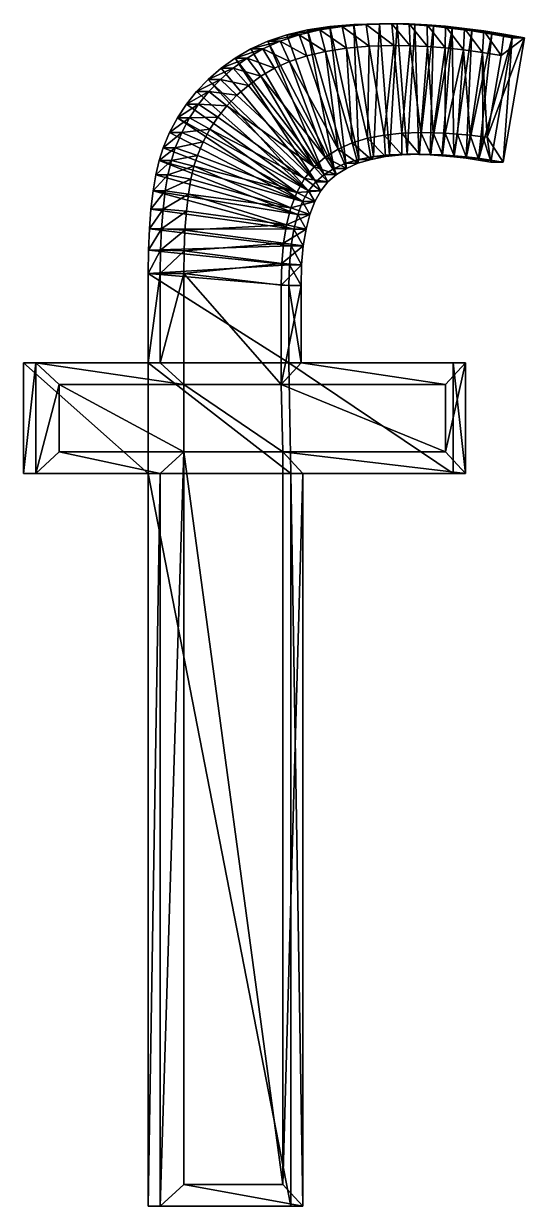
# Model space of a CAD drawing. Header units: metres. Extents: x -136 to 55, y -57 to 41.
# Drawn here: x -58.21 to -52.18, y -11.99 to 2.25 of the extents above; entities that cross this region are included whole.
import ezdxf

# ---------------------------------------------------------------- set-up
doc = ezdxf.new("R2010")
doc.units = ezdxf.units.M
doc.layers.get('0').update_dxf_attribs({"true_color": 0x57e057})

msp = doc.modelspace()

# ---------------------------------------------------------------- meshes
at = {"color": 74, "true_color": 0x58b11a}
mesh = msp.add_polyface(dxfattribs=at)
corners = [(-54.236, 2.24, -0.1), (-54.525, 2.215, -0.072), (-54.089, 2.24, 1.422), (-54.379, 2.215, 1.45), (-54.794, 2.172, -0.046), (-54.648, 2.172, 1.476), (-55.043, 2.113, -0.022), (-54.897, 2.113, 1.499), (-55.271, 2.037, 0), (-55.125, 2.037, 1.521), (-55.479, 1.944, 0.02), (-55.333, 1.944, 1.541), (-54.089, 2.24, 1.422), (-54.379, 2.215, 1.45), (-54.648, 2.172, 1.476), (-54.897, 2.113, 1.499), (-55.125, 2.037, 1.521), (-55.333, 1.944, 1.541), (-54.188, 0.567, 1.431), (-54.257, 0.814, 1.657), (-54.427, 0.739, 1.674), (-54.03, 0.615, 1.416), (-54.072, 0.87, 1.639), (-54.053, 1.978, 1.638), (-54.326, 1.954, 1.664), (-54.577, 1.915, 1.688), (-54.804, 1.861, 1.71), (-55.01, 1.792, 1.73), (-55.193, 1.711, 1.747), (-55.52, 1.834, 1.559), (-55.767, 1.259, 1.803), (-54.83, 0.383, 1.712), (-54.716, 0.526, 1.701), (-55.507, 1.505, 1.778), (-55.644, 1.386, 1.791), (-55.357, 1.615, 1.763), (-54.581, 0.643, 1.688), (-54.001, 0.649, -0.122), (-53.926, 2.248, -0.13), (-55.991, 1.577, 0.069), (-54.695, 0.343, -0.056), (-54.781, 0.236, -0.047), (-55.667, 1.834, 0.038), (-54.593, 0.432, -0.065), (-54.473, 0.506, -0.077), (-54.334, 0.567, -0.09), (-54.177, 0.615, -0.105)]
mesh.append_faces([[corners[k] for k in face] for face in [(22, 24, 19), (10, 43, 42), (8, 43, 10), (6, 44, 8), (4, 44, 6), (1, 45, 4), (0, 46, 1)]], dxfattribs={"vtx0": -1, "vtx1": -1, "color": 74})
mesh.append_faces([[corners[k] for k in face] for face in [(22, 23, 24), (30, 31, 32), (35, 32, 36), (27, 36, 20), (25, 20, 19), (37, 0, 38), (39, 40, 41), (42, 43, 40), (8, 44, 43), (4, 45, 44), (1, 46, 45)]], dxfattribs={"vtx0": -1, "vtx2": -1, "color": 74})
mesh.append_faces([[corners[k] for k in face] for face in [(0, 1, 2), (1, 4, 3), (4, 6, 5), (6, 8, 7), (8, 10, 9), (2, 3, 12), (3, 5, 13), (5, 7, 14), (7, 9, 15), (9, 11, 16), (18, 21, 19), (12, 13, 23), (13, 14, 24), (14, 15, 25), (15, 16, 26), (16, 17, 27), (17, 29, 28)]], dxfattribs={"vtx1": -1, "color": 74})
mesh.append_faces([[corners[k] for k in face] for face in [(33, 34, 32), (35, 33, 32), (28, 35, 36), (27, 28, 36), (26, 27, 20), (25, 26, 20), (24, 25, 19), (37, 46, 0)]], dxfattribs={"vtx1": -1, "vtx2": -1, "color": 74})
mesh.append_faces([[corners[k] for k in face] for face in [(1, 3, 2), (4, 5, 3), (6, 7, 5), (8, 9, 7), (10, 11, 9), (3, 13, 12), (5, 14, 13), (7, 15, 14), (9, 16, 15), (11, 17, 16), (18, 19, 20), (21, 22, 19), (13, 24, 23), (14, 25, 24), (15, 26, 25), (16, 27, 26), (17, 28, 27)]], dxfattribs={"vtx2": -1, "color": 74})
mesh = msp.add_polyface(dxfattribs=at)
corners = [(-53.806, 0.669, -0.141), (-53.66, 0.669, 1.38), (-53.854, 0.649, 1.399), (-53.593, 0.676, -0.162), (-53.447, 0.676, 1.36), (-53.456, 0.674, -0.175), (-53.31, 0.674, 1.347), (-53.317, 0.668, -0.188), (-53.171, 0.668, 1.333), (-53.176, 0.659, -0.202), (-53.279, 2.217, -0.192), (-53.501, 2.234, -0.17), (-53.132, 2.217, 1.33), (-53.354, 2.234, 1.351), (-53.716, 2.245, -0.15), (-53.57, 2.245, 1.372), (-53.926, 2.248, -0.13), (-53.779, 2.248, 1.392), (-54.236, 2.24, -0.1), (-54.089, 2.24, 1.422), (-53.66, 0.669, 1.38), (-53.854, 0.649, 1.399), (-53.447, 0.676, 1.36), (-53.31, 0.674, 1.347), (-53.354, 2.234, 1.351), (-53.132, 2.217, 1.33), (-53.57, 2.245, 1.372), (-53.779, 2.248, 1.392), (-54.089, 2.24, 1.422), (-54.03, 0.615, 1.416), (-54.072, 0.87, 1.639), (-53.872, 0.908, 1.62), (-53.657, 0.931, 1.599), (-53.428, 0.938, 1.577), (-53.282, 0.936, 1.563), (-53.171, 0.668, 1.333), (-53.35, 1.973, 1.57), (-53.136, 1.956, 1.549), (-53.557, 1.983, 1.59), (-53.757, 1.986, 1.609), (-54.053, 1.978, 1.638), (-54.001, 0.649, -0.122)]
mesh.append_faces([[corners[k] for k in face] for face in [(5, 10, 7), (3, 11, 5), (0, 14, 3), (41, 16, 0)]], dxfattribs={"vtx0": -1, "vtx1": -1, "color": 74})
mesh.append_faces([[corners[k] for k in face] for face in [(34, 37, 36), (33, 36, 38), (32, 38, 39), (31, 39, 40), (5, 11, 10), (3, 14, 11), (0, 16, 14)]], dxfattribs={"vtx0": -1, "vtx2": -1, "color": 74})
mesh.append_faces([[corners[k] for k in face] for face in [(0, 3, 1), (3, 5, 4), (5, 7, 6), (7, 9, 8), (10, 11, 12), (11, 14, 13), (14, 16, 15), (16, 18, 17), (1, 4, 20), (4, 6, 22), (6, 8, 23), (13, 15, 24), (15, 17, 26), (17, 19, 27), (29, 21, 30), (21, 20, 31), (20, 22, 32), (22, 23, 33), (23, 35, 34), (24, 26, 36), (26, 27, 38), (27, 28, 39)]], dxfattribs={"vtx1": -1, "color": 74})
mesh.append_faces([[corners[k] for k in face] for face in [(33, 34, 36), (32, 33, 38), (31, 32, 39), (30, 31, 40)]], dxfattribs={"vtx1": -1, "vtx2": -1, "color": 74})
mesh.append_faces([[corners[k] for k in face] for face in [(0, 1, 2), (3, 4, 1), (5, 6, 4), (7, 8, 6), (11, 13, 12), (14, 15, 13), (16, 17, 15), (18, 19, 17), (1, 20, 21), (4, 22, 20), (6, 23, 22), (13, 24, 25), (15, 26, 24), (17, 27, 26), (19, 28, 27), (21, 31, 30), (20, 32, 31), (22, 33, 32), (23, 34, 33), (24, 36, 37), (26, 38, 36), (27, 39, 38), (28, 40, 39)]], dxfattribs={"vtx2": -1, "color": 74})
mesh = msp.add_polyface(dxfattribs=at)
corners = [(-52.586, 0.581, -0.259), (-52.33, 2.077, -0.283), (-52.44, 0.581, 1.263), (-52.183, 2.077, 1.238), (-52.576, 2.122, -0.259), (-52.43, 2.122, 1.262), (-52.817, 2.161, -0.236), (-52.67, 2.161, 1.285), (-53.051, 2.192, -0.214), (-52.904, 2.192, 1.308), (-53.279, 2.217, -0.192), (-53.132, 2.217, 1.33), (-53.171, 0.668, 1.333), (-53.171, 0.668, 1.333), (-53.31, 0.674, 1.347), (-53.029, 0.659, 1.32), (-52.44, 0.581, 1.263), (-52.183, 2.077, 1.238), (-52.43, 2.122, 1.262), (-52.67, 2.161, 1.285), (-52.904, 2.192, 1.308), (-53.132, 2.217, 1.33), (-53.354, 2.234, 1.351), (-53.135, 0.93, 1.549), (-53.282, 0.936, 1.563), (-53.029, 0.659, 1.32), (-52.987, 0.92, 1.535), (-52.885, 0.645, 1.306), (-52.837, 0.906, 1.52), (-52.739, 0.628, 1.292), (-52.684, 0.887, 1.506), (-52.591, 0.606, 1.277), (-52.632, 0.88, 1.501), (-52.463, 1.866, 1.485), (-52.687, 1.902, 1.506), (-52.915, 1.932, 1.528), (-53.136, 1.956, 1.549), (-53.354, 2.234, 1.351), (-52.737, 0.606, -0.244), (-52.886, 0.628, -0.23), (-53.032, 0.645, -0.216), (-53.176, 0.659, -0.202), (-53.317, 0.668, -0.188)]
mesh.append_faces([[corners[k] for k in face] for face in [(31, 16, 32), (17, 18, 33)]], dxfattribs={"color": 74})
mesh.append_faces([[corners[k] for k in face] for face in [(38, 1, 0)]], dxfattribs={"vtx0": -1, "color": 74})
mesh.append_faces([[corners[k] for k in face] for face in [(39, 4, 38), (40, 6, 39), (41, 8, 40), (42, 8, 41)]], dxfattribs={"vtx0": -1, "vtx1": -1, "color": 74})
mesh.append_faces([[corners[k] for k in face] for face in [(28, 34, 35), (23, 35, 36), (38, 4, 1), (39, 6, 4), (40, 8, 6), (42, 10, 8)]], dxfattribs={"vtx0": -1, "vtx2": -1, "color": 74})
mesh.append_faces([[corners[k] for k in face] for face in [(0, 1, 2), (1, 4, 3), (4, 6, 5), (6, 8, 7), (8, 10, 9), (12, 15, 13), (2, 3, 16), (3, 5, 17), (5, 7, 18), (7, 9, 19), (9, 11, 20), (11, 22, 21), (13, 25, 23), (25, 27, 26), (27, 29, 28), (29, 31, 30), (16, 17, 32), (18, 19, 33), (19, 20, 34), (20, 21, 35), (21, 37, 36)]], dxfattribs={"vtx1": -1, "color": 74})
mesh.append_faces([[corners[k] for k in face] for face in [(30, 32, 34), (28, 30, 34), (26, 28, 35), (23, 26, 35), (24, 23, 36)]], dxfattribs={"vtx1": -1, "vtx2": -1, "color": 74})
mesh.append_faces([[corners[k] for k in face] for face in [(1, 3, 2), (4, 5, 3), (6, 7, 5), (8, 9, 7), (10, 11, 9), (12, 13, 14), (3, 17, 16), (5, 18, 17), (7, 19, 18), (9, 20, 19), (11, 21, 20), (13, 23, 24), (25, 26, 23), (27, 28, 26), (29, 30, 28), (31, 32, 30), (17, 33, 32), (19, 34, 33), (20, 35, 34), (21, 36, 35), (32, 33, 34)]], dxfattribs={"vtx2": -1, "color": 74})
mesh = msp.add_polyface(dxfattribs=at)
corners = [(-55.479, 1.944, 0.02), (-55.667, 1.834, 0.038), (-55.333, 1.944, 1.541), (-55.52, 1.834, 1.559), (-55.836, 1.711, 0.054), (-55.69, 1.711, 1.576), (-55.991, 1.577, 0.069), (-55.844, 1.577, 1.591), (-56.13, 1.433, 0.083), (-55.983, 1.433, 1.604), (-56.253, 1.279, 0.095), (-56.107, 1.279, 1.616), (-56.362, 1.114, 0.105), (-56.215, 1.114, 1.626), (-56.455, 0.939, 0.114), (-56.309, 0.939, 1.635), (-56.533, 0.754, 0.121), (-56.387, 0.754, 1.643), (-56.581, 0.602, 0.126), (-55.333, 1.944, 1.541), (-55.52, 1.834, 1.559), (-55.69, 1.711, 1.576), (-55.844, 1.577, 1.591), (-55.983, 1.433, 1.604), (-56.107, 1.279, 1.616), (-56.215, 1.114, 1.626), (-56.309, 0.939, 1.635), (-56.387, 0.754, 1.643), (-56.434, 0.602, 1.648), (-55.357, 1.615, 1.763), (-55.193, 1.711, 1.747), (-55.507, 1.505, 1.778), (-55.644, 1.386, 1.791), (-55.767, 1.259, 1.803), (-55.875, 1.124, 1.813), (-55.97, 0.98, 1.822), (-56.052, 0.826, 1.83), (-56.121, 0.663, 1.837), (-56.434, 0.602, 1.648), (-54.922, 0.217, 1.721), (-54.83, 0.383, 1.712), (-54.716, 0.526, 1.701), (-54.853, 0.106, -0.04), (-54.781, 0.236, -0.047), (-54.695, 0.343, -0.056)]
mesh.append_faces([[corners[k] for k in face] for face in [(12, 42, 14), (10, 43, 12), (8, 43, 10), (6, 43, 8), (4, 44, 6), (1, 44, 4)]], dxfattribs={"vtx0": -1, "vtx1": -1, "color": 74})
mesh.append_faces([[corners[k] for k in face] for face in [(0, 1, 2), (1, 4, 3), (4, 6, 5), (6, 8, 7), (8, 10, 9), (10, 12, 11), (12, 14, 13), (14, 16, 15), (16, 18, 17), (2, 3, 19), (3, 5, 20), (5, 7, 21), (7, 9, 22), (9, 11, 23), (11, 13, 24), (13, 15, 25), (15, 17, 26), (17, 28, 27), (20, 21, 29), (21, 22, 31), (22, 23, 32), (23, 24, 33), (24, 25, 34), (25, 26, 35), (26, 27, 36), (27, 38, 37)]], dxfattribs={"vtx1": -1, "color": 74})
mesh.append_faces([[corners[k] for k in face] for face in [(35, 36, 39), (34, 35, 40), (33, 34, 40), (32, 33, 41)]], dxfattribs={"vtx1": -1, "vtx2": -1, "color": 74})
mesh.append_faces([[corners[k] for k in face] for face in [(1, 3, 2), (4, 5, 3), (6, 7, 5), (8, 9, 7), (10, 11, 9), (12, 13, 11), (14, 15, 13), (16, 17, 15), (3, 20, 19), (5, 21, 20), (7, 22, 21), (9, 23, 22), (11, 24, 23), (13, 25, 24), (15, 26, 25), (17, 27, 26), (20, 29, 30), (21, 31, 29), (22, 32, 31), (23, 33, 32), (24, 34, 33), (25, 35, 34), (26, 36, 35), (27, 37, 36)]], dxfattribs={"vtx2": -1, "color": 74})
mesh = msp.add_polyface(dxfattribs=at)
corners = [(-54.959, -0.227, -0.03), (-54.812, -0.227, 1.491), (-54.845, -0.428, 1.494), (-54.912, -0.049, -0.035), (-54.766, -0.049, 1.487), (-54.853, 0.106, -0.04), (-56.581, 0.602, 0.126), (-56.434, 0.602, 1.648), (-56.387, 0.754, 1.643), (-56.621, 0.428, 0.13), (-56.475, 0.428, 1.651), (-56.654, 0.234, 0.133), (-56.508, 0.234, 1.655), (-56.68, 0.017, 0.136), (-56.534, 0.017, 1.657), (-56.698, -0.22, 0.137), (-56.552, -0.22, 1.659), (-54.812, -0.227, 1.491), (-54.845, -0.428, 1.494), (-56.434, 0.602, 1.648), (-56.387, 0.754, 1.643), (-56.475, 0.428, 1.651), (-56.508, 0.234, 1.655), (-56.534, 0.017, 1.657), (-56.552, -0.22, 1.659), (-56.563, -0.479, 1.66), (-55.047, -0.172, 1.733), (-55.083, -0.396, 1.737), (-54.766, -0.049, 1.487), (-54.994, 0.032, 1.728), (-54.707, 0.106, 1.481), (-54.922, 0.217, 1.721), (-54.634, 0.236, 1.474), (-54.83, 0.383, 1.712), (-56.162, 0.533, 1.841), (-56.121, 0.663, 1.837), (-56.198, 0.376, 1.844), (-56.229, 0.196, 1.847), (-56.253, -0.008, 1.849), (-56.271, -0.236, 1.851), (-56.052, 0.826, 1.83), (-55.97, 0.98, 1.822), (-54.991, -0.428, -0.027), (-56.533, 0.754, 0.121), (-56.455, 0.939, 0.114), (-56.362, 1.114, 0.105), (-54.781, 0.236, -0.047)]
mesh.append_faces([[corners[k] for k in face] for face in [(13, 0, 15), (11, 0, 13), (9, 3, 11), (6, 3, 9), (43, 5, 6), (44, 5, 43)]], dxfattribs={"vtx0": -1, "vtx1": -1, "color": 74})
mesh.append_faces([[corners[k] for k in face] for face in [(39, 27, 26), (37, 26, 29), (34, 29, 31), (41, 31, 33), (15, 0, 42), (11, 3, 0), (6, 5, 3), (45, 46, 5)]], dxfattribs={"vtx0": -1, "vtx2": -1, "color": 74})
mesh.append_faces([[corners[k] for k in face] for face in [(0, 3, 1), (3, 5, 4), (6, 9, 7), (9, 11, 10), (11, 13, 12), (13, 15, 14), (1, 4, 17), (7, 10, 19), (10, 12, 21), (12, 14, 22), (14, 16, 23), (16, 25, 24), (17, 28, 26), (28, 30, 29), (19, 21, 34), (21, 22, 36), (22, 23, 37), (23, 24, 38)]], dxfattribs={"vtx1": -1, "color": 74})
mesh.append_faces([[corners[k] for k in face] for face in [(38, 39, 26), (37, 38, 26), (36, 37, 29), (34, 36, 29), (35, 34, 31), (40, 35, 31)]], dxfattribs={"vtx1": -1, "vtx2": -1, "color": 74})
mesh.append_faces([[corners[k] for k in face] for face in [(0, 1, 2), (3, 4, 1), (6, 7, 8), (9, 10, 7), (11, 12, 10), (13, 14, 12), (15, 16, 14), (1, 17, 18), (7, 19, 20), (10, 21, 19), (12, 22, 21), (14, 23, 22), (16, 24, 23), (17, 26, 27), (28, 29, 26), (30, 31, 29), (32, 33, 31), (19, 34, 35), (21, 36, 34), (22, 37, 36), (23, 38, 37), (24, 39, 38)]], dxfattribs={"vtx2": -1, "color": 74})
mesh = msp.add_polyface(dxfattribs=at)
corners = [(-54.853, 0.106, -0.04), (-54.707, 0.106, 1.481), (-54.766, -0.049, 1.487), (-54.781, 0.236, -0.047), (-54.634, 0.236, 1.474), (-54.695, 0.343, -0.056), (-54.548, 0.343, 1.466), (-54.593, 0.432, -0.065), (-54.447, 0.432, 1.456), (-54.473, 0.506, -0.077), (-54.327, 0.506, 1.445), (-54.334, 0.567, -0.09), (-54.188, 0.567, 1.431), (-54.177, 0.615, -0.105), (-54.03, 0.615, 1.416), (-54.001, 0.649, -0.122), (-53.854, 0.649, 1.399), (-53.806, 0.669, -0.141), (-53.176, 0.659, -0.202), (-53.029, 0.659, 1.32), (-53.171, 0.668, 1.333), (-53.032, 0.645, -0.216), (-52.885, 0.645, 1.306), (-52.886, 0.628, -0.23), (-52.739, 0.628, 1.292), (-52.737, 0.606, -0.244), (-52.591, 0.606, 1.277), (-52.586, 0.581, -0.259), (-52.44, 0.581, 1.263), (-54.766, -0.049, 1.487), (-54.812, -0.227, 1.491), (-54.707, 0.106, 1.481), (-54.634, 0.236, 1.474), (-54.548, 0.343, 1.466), (-54.447, 0.432, 1.456), (-54.327, 0.506, 1.445), (-54.188, 0.567, 1.431), (-54.03, 0.615, 1.416), (-53.854, 0.649, 1.399), (-53.66, 0.669, 1.38), (-53.029, 0.659, 1.32), (-53.171, 0.668, 1.333), (-52.885, 0.645, 1.306), (-52.739, 0.628, 1.292), (-52.591, 0.606, 1.277), (-52.44, 0.581, 1.263), (-54.922, 0.217, 1.721), (-54.83, 0.383, 1.712), (-54.716, 0.526, 1.701), (-54.581, 0.643, 1.688), (-54.427, 0.739, 1.674)]
mesh.append_faces([[corners[k] for k in face] for face in [(0, 3, 1), (3, 5, 4), (5, 7, 6), (7, 9, 8), (9, 11, 10), (11, 13, 12), (13, 15, 14), (15, 17, 16), (18, 21, 19), (21, 23, 22), (23, 25, 24), (25, 27, 26), (2, 1, 29), (1, 4, 31), (4, 6, 32), (6, 8, 33), (8, 10, 34), (10, 12, 35), (12, 14, 36), (14, 16, 37), (16, 39, 38), (19, 22, 40), (22, 24, 42), (24, 26, 43), (26, 28, 44), (31, 32, 46), (32, 33, 47), (33, 34, 48), (34, 35, 49), (35, 36, 50)]], dxfattribs={"vtx1": -1, "color": 74})
mesh.append_faces([[corners[k] for k in face] for face in [(0, 1, 2), (3, 4, 1), (5, 6, 4), (7, 8, 6), (9, 10, 8), (11, 12, 10), (13, 14, 12), (15, 16, 14), (18, 19, 20), (21, 22, 19), (23, 24, 22), (25, 26, 24), (27, 28, 26), (2, 29, 30), (1, 31, 29), (4, 32, 31), (6, 33, 32), (8, 34, 33), (10, 35, 34), (12, 36, 35), (14, 37, 36), (16, 38, 37), (19, 40, 41), (22, 42, 40), (24, 43, 42), (26, 44, 43), (28, 45, 44), (33, 48, 47), (34, 49, 48), (35, 50, 49)]], dxfattribs={"vtx2": -1, "color": 74})
mesh = msp.add_polyface(dxfattribs=at)
corners = [(-53.04, -1.835, -0.215), (-55.018, -1.835, -0.024), (-52.893, -1.835, 1.307), (-54.871, -1.835, 1.497), (-55.018, -0.903, -0.024), (-54.871, -0.903, 1.497), (-55.011, -0.654, -0.025), (-54.865, -0.654, 1.496), (-54.991, -0.428, -0.027), (-54.845, -0.428, 1.494), (-54.959, -0.227, -0.03), (-56.698, -0.22, 0.137), (-56.709, -0.479, 0.138), (-56.552, -0.22, 1.659), (-56.563, -0.479, 1.66), (-56.713, -0.759, 0.139), (-56.567, -0.759, 1.66), (-56.713, -1.835, 0.139), (-56.567, -1.835, 1.66), (-58.213, -1.835, 0.283), (-58.066, -1.835, 1.805), (-52.893, -1.835, 1.307), (-54.871, -1.835, 1.497), (-54.871, -0.903, 1.497), (-54.865, -0.654, 1.496), (-54.845, -0.428, 1.494), (-54.812, -0.227, 1.491), (-56.563, -0.479, 1.66), (-56.552, -0.22, 1.659), (-56.567, -0.759, 1.66), (-56.567, -1.835, 1.66), (-58.066, -1.835, 1.805), (-53.133, -2.097, 1.549), (-55.111, -2.097, 1.739), (-55.111, -0.899, 1.739), (-55.104, -0.639, 1.739), (-55.083, -0.396, 1.737), (-54.812, -0.227, 1.491), (-56.271, -0.236, 1.851), (-56.281, -0.486, 1.852), (-56.285, -0.761, 1.852), (-56.285, -2.097, 1.852)]
mesh.append_faces([[corners[k] for k in face] for face in [(15, 1, 17), (12, 6, 15), (11, 8, 12)]], dxfattribs={"vtx0": -1, "vtx1": -1, "color": 74})
mesh.append_faces([[corners[k] for k in face] for face in [(40, 33, 34), (40, 34, 35), (39, 35, 36), (15, 4, 1), (15, 6, 4), (12, 8, 6)]], dxfattribs={"vtx0": -1, "vtx2": -1, "color": 74})
mesh.append_faces([[corners[k] for k in face] for face in [(0, 1, 2), (1, 4, 3), (4, 6, 5), (6, 8, 7), (8, 10, 9), (11, 12, 13), (12, 15, 14), (15, 17, 16), (17, 19, 18), (2, 3, 21), (3, 5, 22), (5, 7, 23), (7, 9, 24), (9, 26, 25), (14, 16, 27), (16, 18, 29), (18, 20, 30), (21, 22, 32), (22, 23, 33), (23, 24, 34), (24, 25, 35), (25, 37, 36), (28, 27, 38), (27, 29, 39), (29, 30, 40), (30, 31, 41)]], dxfattribs={"vtx1": -1, "color": 74})
mesh.append_faces([[corners[k] for k in face] for face in [(40, 41, 33), (39, 40, 35), (38, 39, 36)]], dxfattribs={"vtx1": -1, "vtx2": -1, "color": 74})
mesh.append_faces([[corners[k] for k in face] for face in [(1, 3, 2), (4, 5, 3), (6, 7, 5), (8, 9, 7), (12, 14, 13), (15, 16, 14), (17, 18, 16), (19, 20, 18), (3, 22, 21), (5, 23, 22), (7, 24, 23), (9, 25, 24), (14, 27, 28), (16, 29, 27), (18, 30, 29), (20, 31, 30), (23, 34, 33), (24, 35, 34), (25, 36, 35), (27, 39, 38), (29, 40, 39), (30, 41, 40)]], dxfattribs={"vtx2": -1, "color": 74})
mesh = msp.add_polyface(dxfattribs=at)
corners = [(-54.996, -11.988, -0.027), (-54.996, -3.167, -0.027), (-54.85, -11.988, 1.495), (-54.85, -3.167, 1.495), (-53.04, -3.167, -0.215), (-52.893, -3.167, 1.307), (-53.04, -1.835, -0.215), (-52.893, -1.835, 1.307), (-58.213, -1.835, 0.283), (-58.213, -3.167, 0.283), (-58.066, -1.835, 1.805), (-58.066, -3.167, 1.805), (-56.713, -3.167, 0.139), (-56.567, -3.167, 1.66), (-56.713, -11.988, 0.139), (-56.567, -11.988, 1.66), (-54.85, -11.988, 1.495), (-54.85, -3.167, 1.495), (-52.893, -3.167, 1.307), (-52.893, -1.835, 1.307), (-58.066, -1.835, 1.805), (-58.066, -3.167, 1.805), (-56.567, -3.167, 1.66), (-56.567, -11.988, 1.66), (-55.09, -11.726, 1.737), (-55.09, -2.905, 1.737), (-53.133, -2.905, 1.549), (-53.133, -2.097, 1.549), (-54.871, -1.835, 1.497), (-55.111, -2.097, 1.739), (-57.785, -2.097, 1.997), (-56.285, -2.097, 1.852), (-57.785, -2.905, 1.997), (-56.285, -2.905, 1.852), (-56.285, -11.726, 1.852), (-56.713, -1.835, 0.139), (-55.018, -1.835, -0.024)]
mesh.append_faces([[corners[k] for k in face] for face in [(12, 0, 14), (8, 12, 9), (4, 36, 6)]], dxfattribs={"vtx0": -1, "color": 74})
mesh.append_faces([[corners[k] for k in face] for face in [(35, 12, 8), (1, 36, 4)]], dxfattribs={"vtx0": -1, "vtx1": -1, "color": 74})
mesh.append_faces([[corners[k] for k in face] for face in [(31, 33, 25), (31, 25, 29), (35, 1, 12), (35, 36, 1)]], dxfattribs={"vtx0": -1, "vtx1": -1, "vtx2": -1, "color": 74})
mesh.append_faces([[corners[k] for k in face] for face in [(33, 24, 25), (12, 1, 0)]], dxfattribs={"vtx0": -1, "vtx2": -1, "color": 74})
mesh.append_faces([[corners[k] for k in face] for face in [(0, 1, 2), (1, 4, 3), (4, 6, 5), (8, 9, 10), (9, 12, 11), (12, 14, 13), (14, 0, 15), (2, 3, 16), (3, 5, 17), (5, 7, 18), (10, 11, 20), (11, 13, 21), (13, 15, 22), (15, 2, 23), (16, 17, 24), (17, 18, 25), (18, 19, 26), (20, 21, 30), (21, 22, 32), (22, 23, 33), (23, 16, 34)]], dxfattribs={"vtx1": -1, "color": 74})
mesh.append_faces([[corners[k] for k in face] for face in [(31, 30, 33), (25, 26, 29)]], dxfattribs={"vtx1": -1, "vtx2": -1, "color": 74})
mesh.append_faces([[corners[k] for k in face] for face in [(1, 3, 2), (4, 5, 3), (6, 7, 5), (9, 11, 10), (12, 13, 11), (14, 15, 13), (0, 2, 15), (3, 17, 16), (5, 18, 17), (7, 19, 18), (11, 21, 20), (13, 22, 21), (15, 23, 22), (2, 16, 23), (17, 25, 24), (18, 26, 25), (19, 27, 26), (28, 29, 27), (20, 30, 31), (21, 32, 30), (22, 33, 32), (23, 34, 33), (16, 24, 34), (33, 34, 24), (30, 32, 33), (26, 27, 29)]], dxfattribs={"vtx2": -1, "color": 74})

doc.saveas('drawing.dxf')
